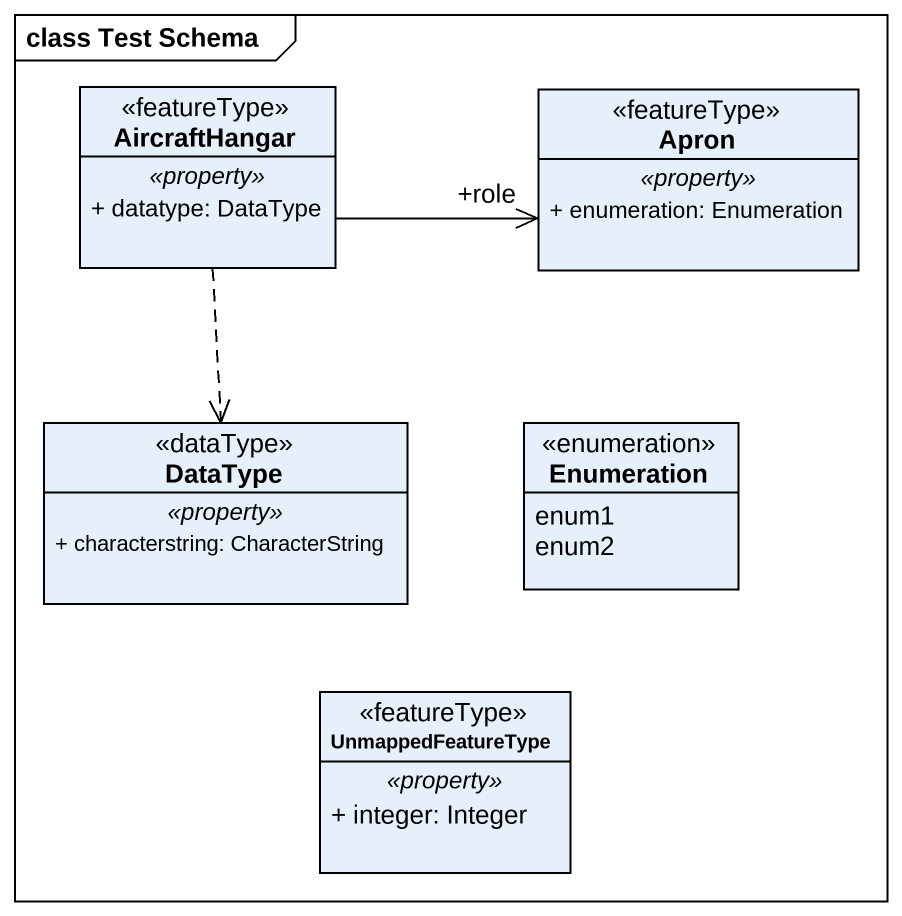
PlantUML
@startuml
mainframe class Test Schema
hide circle
hide empty members
skinparam classAttributeIconSize 0
class AircraftHangar <<featureType>> {
  .. <<property>> ..
  + datatype: DataType
}
class Apron <<featureType>> {
  .. <<property>> ..
  + enumeration: Enumeration
}
class DataType <<dataType>> {
  .. <<property>> ..
  + characterstring: CharacterString
}
enum Enumeration {
  enum1
  enum2
}
class UnmappedFeatureType <<featureType>> {
  .. <<property>> ..
  + integer: Integer
}
AircraftHangar -right-> "+role" Apron
AircraftHangar ..> DataType
@enduml
